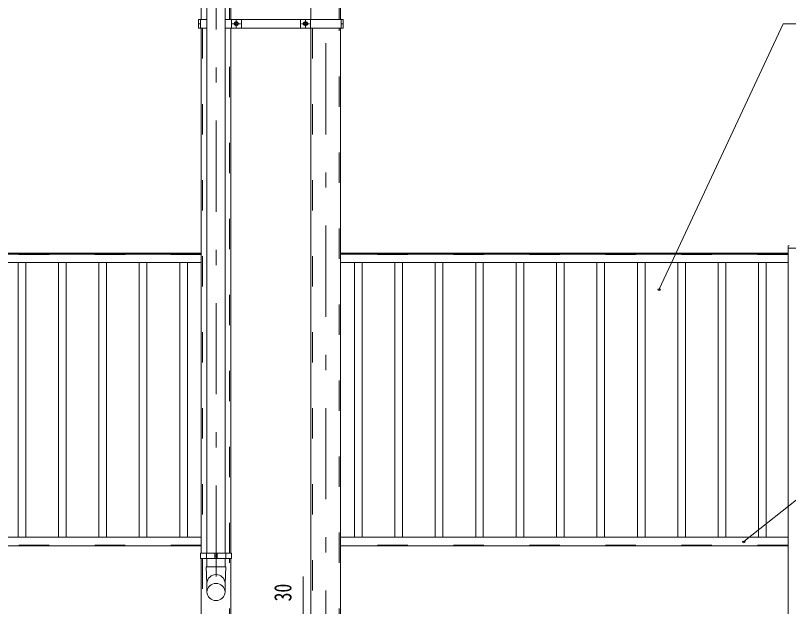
# Model space of a CAD drawing. Units: millimetres, scale not verified. Extents: x -34086 to 34091, y -14700 to 14700.
# Drawn here: x 21228 to 29362, y 1698 to 7920 of the extents above; entities that cross this region are included whole.
import ezdxf
from ezdxf.enums import TextEntityAlignment as Align

# ---------------------------------------------------------------- set-up
doc = ezdxf.new("R2010")
doc.units = ezdxf.units.MM
doc.header["$LTSCALE"] = 80
doc.linetypes.add('USER2', pattern=[10, 4, -6])
doc.linetypes.add('USER3', pattern=[24, 12, -5, 2, -5])
for name, color, linetype, lineweight in [('0-6_2-02BOLD', 7, 'Continuous', 18), ('0-7_2-12HIDDEN', 3, 'USER2', 18), ('0-8_2-22CENTER', 3, 'USER3', 18), ('0-9_2-42THIN', 4, 'Continuous', 18), ('0-A_2-52DIM', 3, 'Continuous', 18)]:
    doc.layers.add(name, color=color, linetype=linetype, lineweight=lineweight)
doc.styles.add('ＭＳ ゴシック', font='')
doc.styles.get('ＭＳ ゴシック').set_extended_font_data('MS Gothic')

msp = doc.modelspace()

# ---------------------------------------------------------------- linework, layer by layer
at = {"layer": '0-6_2-02BOLD'}
for p, q in [((23182.32, 7878.4), (23182.32, 8497.9)), ((23241.99, 8497.9), (23241.99, 2260.9)), ((23434.52, 8497.9), (23434.52, 2260.9)), ((23494.17, 7878.4), (23494.17, 8497.9)), ((23176.73, 7832.91), (23155.38, 7832.91)), ((23176.73, 7787.41), (23176.73, 7878.4)), ((23499.78, 7787.41), (23499.78, 7878.4)), ((23604.78, 7878.4), (23604.78, 7787.41)), ((24226.72, 7878.4), (24226.72, 7787.41)), ((24331.71, 7787.41), (24331.71, 7878.4)), ((24654.77, 7878.4), (24654.77, 7787.41)), ((24654.77, 7832.91), (24676.11, 7832.91)), ((23182.33, 2260.9), (23182.32, 7787.41)), ((23494.17, 2260.9), (23494.17, 7787.41)), ((24337.33, 1357.9), (24337.33, 7787.41)), ((24649.18, 7787.41), (24649.18, 1357.9)), ((29356.33, 5470.4), (29668.17, 5470.4)), ((18475.17, 5417.9), (23182.32, 5417.9)), ((23182.32, 5406.7), (18475.17, 5406.7)), ((24649.18, 5417.9), (29356.33, 5417.9)), ((29356.33, 5406.7), (24649.18, 5406.7)), ((18475.17, 5319.2), (23182.32, 5319.2)), ((24649.18, 5319.2), (29356.33, 5319.2)), ((23182.33, 2426.8), (18475.17, 2426.8)), ((24649.18, 2426.8), (29356.32, 2426.8)), ((18475.17, 2337.9), (23182.33, 2337.9)), ((29356.32, 2337.9), (24649.18, 2337.9)), ((23182.32, 1357.9), (23182.32, 2204.9)), ((23236.43, 2204.9), (23236.43, 2260.9)), ((23241.97, 2115.78), (23241.97, 2204.9)), ((23327.57, 2260.9), (23327.57, 2204.9)), ((23338.25, 2232.9), (23327.57, 2232.9)), ((23338.25, 2232.9), (23348.92, 2232.9)), ((23348.92, 2260.9), (23348.92, 2204.9)), ((23434.47, 2204.9), (23434.47, 2115.78)), ((23440.07, 2204.9), (23440.07, 2260.9)), ((23494.17, 2204.9), (23494.17, 1357.9))]:
    msp.add_line(p, q, dxfattribs=at)
for points in [[(24337.33, 7878.4), (24337.33, 9309.27), (24493.25, 9547.9), (24649.18, 9444.93), (24649.18, 7878.4)], [(23241.99, 7787.41), (23155.38, 7787.41), (23155.38, 7878.4), (23241.99, 7878.4)], [(23434.52, 7787.41), (24676.11, 7787.41), (24676.11, 7878.4), (23434.52, 7878.4)], [(29668.27, 657.9), (29356.32, 657.9), (29356.33, 5487.9)], [(23338.25, 2204.9), (23176.72, 2204.9), (23176.72, 2260.9), (23338.25, 2260.9)], [(23338.25, 2204.9), (23499.77, 2204.9), (23499.77, 2260.9), (23338.25, 2260.9)], [(23234.98, 2115.79), (23241.99, 1941.96), (23241.99, 1851.51)], [(23434.48, 1851.51), (23434.48, 1941.96), (23441.48, 2115.79), (23234.98, 2115.79)]]:
    msp.add_lwpolyline(points, dxfattribs=at)
for points in [[(23534.34, 7843.01), (23534.34, 7822.81), (23551.84, 7812.69), (23569.34, 7822.81), (23569.34, 7843.01), (23551.84, 7853.12)], [(24297.16, 7843.01), (24279.65, 7853.12), (24262.15, 7843.01), (24262.15, 7822.81), (24279.65, 7812.69), (24297.16, 7822.81)]]:
    msp.add_lwpolyline(points, close=True, dxfattribs=at)
for centre, radius in [((23551.84, 7832.91), 21.88), ((23551.84, 7832.91), 17.15), ((24279.65, 7832.91), 21.88), ((24279.65, 7832.91), 17.15)]:
    msp.add_circle(centre, radius, dxfattribs=at)
for centre, radius, start, end in [((29366.83, 5487.9), 10.5, 90, 180), ((23338.25, 1938.53), 96.43, 3.55867, 176.44133), ((23338.25, 1845.52), 96.43, 3.55867, 176.44133), ((23338.25, 1857.5), 96.44, 183.56303, 356.43697)]:
    msp.add_arc(centre, radius, start, end, dxfattribs=at)
at = {"layer": '0-7_2-12HIDDEN'}
for p, q in [((24634.48, 7878.4), (24634.48, 9454.67)), ((24352.03, 9331.92), (24352.03, 7878.4)), ((23197.02, 8497.9), (23197.02, 7878.4)), ((23479.47, 7878.4), (23479.47, 8497.9)), ((23197.02, 7787.41), (23197.03, 2260.9)), ((23479.47, 2260.9), (23479.47, 7787.41)), ((24352.03, 7787.41), (24352.03, 1357.9)), ((24634.48, 1357.9), (24634.48, 7787.41)), ((18475.17, 5412.3), (23182.32, 5412.3)), ((23182.32, 5402.5), (18475.17, 5402.5)), ((24649.18, 5412.3), (29356.33, 5412.3)), ((29356.33, 5402.5), (24649.18, 5402.5)), ((23182.33, 2343.5), (18475.17, 2343.5)), ((29356.32, 2343.5), (24649.18, 2343.5)), ((23197.02, 2204.9), (23197.02, 1357.9)), ((23479.47, 1357.9), (23479.47, 2204.9))]:
    msp.add_line(p, q, dxfattribs=at)
at = {"layer": '0-8_2-22CENTER'}
for p, q in [((23338.25, -1827.1), (23338.25, 9547.9)), ((24493.25, 9547.9), (24493.25, -1827.1)), ((23508.08, 7832.91), (23595.59, 7832.91)), ((23551.84, 7876.65), (23551.84, 7789.16)), ((24323.41, 7832.91), (24235.9, 7832.91)), ((24279.65, 7876.65), (24279.65, 7789.16))]:
    msp.add_line(p, q, dxfattribs=at)
at = {"layer": '0-9_2-42THIN'}
for p, q in [((21255.75, 5319.2), (21255.75, 2426.8)), ((21336.25, 2426.8), (21336.25, 5319.2)), ((21681, 5319.2), (21681, 2426.8)), ((21761.5, 2426.8), (21761.5, 5319.2)), ((22106.25, 5319.2), (22106.25, 2426.8)), ((22186.75, 2426.8), (22186.75, 5319.2)), ((22531.5, 5319.2), (22531.5, 2426.8)), ((22612, 2426.8), (22612, 5319.2)), ((22956.75, 5319.2), (22956.75, 2426.8)), ((23037.25, 2426.8), (23037.25, 5319.2)), ((24794.25, 5319.2), (24794.25, 2426.8)), ((24874.75, 2426.8), (24874.75, 5319.2)), ((25219.5, 5319.2), (25219.5, 2426.8)), ((25300, 2426.8), (25300, 5319.2)), ((25644.75, 5319.2), (25644.75, 2426.8)), ((25725.25, 2426.8), (25725.25, 5319.2)), ((26070, 5319.2), (26070, 2426.8)), ((26150.5, 2426.8), (26150.5, 5319.2)), ((26495.25, 5319.2), (26495.25, 2426.8)), ((26575.75, 2426.8), (26575.75, 5319.2)), ((26920.5, 5319.2), (26920.5, 2426.8)), ((27001, 2426.8), (27001, 5319.2)), ((27345.75, 5319.2), (27345.75, 2426.8)), ((27426.25, 2426.8), (27426.25, 5319.2)), ((27771, 5319.2), (27771, 2426.8)), ((27851.5, 2426.8), (27851.5, 5319.2)), ((28196.25, 5319.2), (28196.25, 2426.8)), ((28276.75, 2426.8), (28276.75, 5319.2)), ((28621.5, 5319.2), (28621.5, 2426.8)), ((28702, 2426.8), (28702, 5319.2)), ((29046.75, 5319.2), (29046.75, 2426.8)), ((29127.25, 2426.8), (29127.25, 5319.2))]:
    msp.add_line(p, q, dxfattribs=at)
at = {"layer": '0-A_2-52DIM'}
for p, q in [((29305.75, 7832.9), (27998.82, 5038.52)), ((32700.75, 7832.9), (29305.75, 7832.9)), ((28012.82, 5038.52), (27984.82, 5038.52)), ((30285.75, 3492.9), (28890.92, 2381.95)), ((28904.92, 2381.95), (28876.92, 2381.95)), ((24256.7, 1445.03), (24256.7, 2015.9))]:
    msp.add_line(p, q, dxfattribs=at)
for centre in [(27998.82, 5038.52), (28890.92, 2381.95)]:
    msp.add_arc(centre, 14, 180, 0, dxfattribs=at)

# ---------------------------------------------------------------- texts
at = {"layer": '0-A_2-52DIM', "color": 7, "style": 'ＭＳ ゴシック', "width": 0.75}
msp.add_text('30', height=182.3, rotation=90, dxfattribs=at).set_placement((24186.7, 1752.26), align=Align.BOTTOM_LEFT)

doc.saveas('drawing.dxf')
